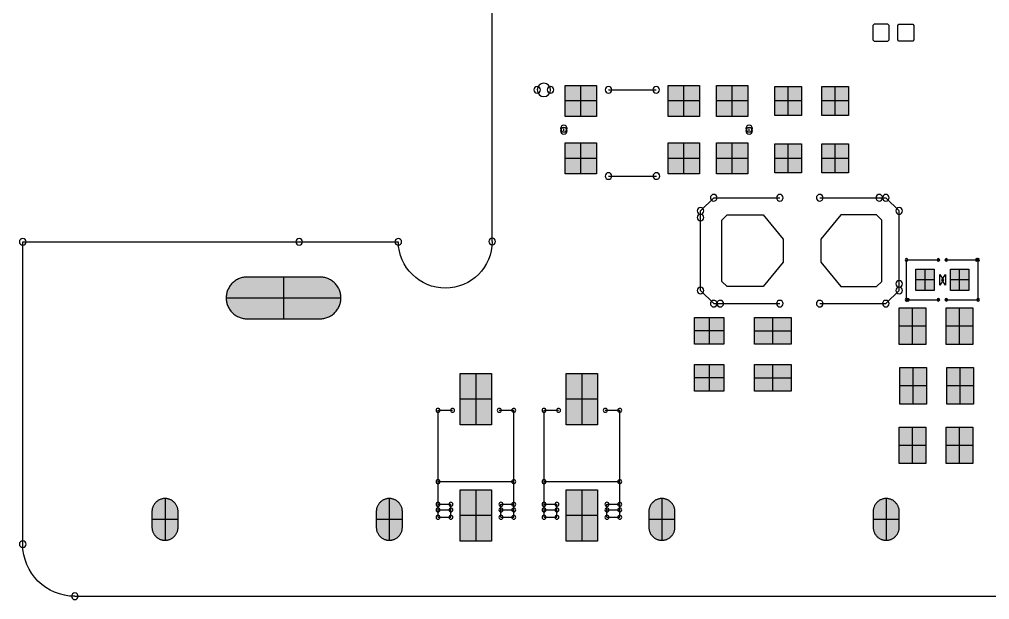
# Model space of a CAD drawing. Header units: millimetres. Extents: x -0.1 to 90.1, y -0.1 to 60.1.
# Drawn here: x -0.06 to 18.54, y -0.06 to 11.07 of the extents above; entities that cross this region are included whole.
import ezdxf

# ---------------------------------------------------------------- set-up
doc = ezdxf.new("R2010")
doc.units = ezdxf.units.MM
doc.layers.get('0').update_dxf_attribs({"color": 18, "true_color": 0x000000})
for name, color, linetype, true_color in [('Bottom Overlay', 54, 'Continuous', 0x999900), ('Bottom Paste', 16, 'Continuous', 0x7f0000), ('Mechanical 1', 6, 'Continuous', 0xff00ff), ('Pad Holes', 156, 'Continuous', 0x003f7f)]:
    doc.layers.add(name, color=color, linetype=linetype, true_color=true_color)

# ---------------------------------------------------------------- blocks, each defined once
blk = doc.blocks.new('D0201_BI_B_387')
at = {"layer": 'Bottom Paste', "true_color": 0x7f0000}
for points in [[(-0.50546, 0.2032), (-0.15494, 0.2032), (-0.15494, -0.2032), (-0.50546, -0.2032)], [(0.15494, 0.2032), (0.50546, 0.2032), (0.50546, -0.2032), (0.15494, -0.2032)]]:
    blk.add_hatch(color=16, dxfattribs=at).paths.add_polyline_path(points, flags=0)
at = {"layer": 'Bottom Overlay'}
for p, q in [((-0.0508, -0.1016), (-0.0508, 0.1016)), ((-0.0508, 0.1016), (0.0254, 0)), ((0.0254, 0), (-0.0508, -0.1016)), ((-0.0127, 0), (0.0635, 0.1016)), ((0.0635, -0.1016), (-0.0127, 0)), ((0.0635, 0.1016), (0.0635, -0.1016))]:
    blk.add_line(p, q, dxfattribs=at)
for points in [[(-0.6858, -0.381), (-0.6858, 0.381)], [(-0.6858, 0.381), (-0.0762, 0.381)], [(0.0762, 0.381), (0.6604, 0.381)], [(0.6604, 0.381), (0.6858, 0.381)], [(0.6858, -0.381), (0.6858, 0.381)], [(-0.6858, -0.381), (-0.6604, -0.381)], [(-0.6604, -0.381), (-0.0762, -0.381)], [(0.0762, -0.381), (0.6858, -0.381)]]:
    blk.add_lwpolyline(points, dxfattribs=at)
for centre, start, end in [((-0.6858, 0.381), 0, 180), ((-0.6858, 0.381), 0, 180), ((-0.6858, 0.381), 180, 0), ((-0.6858, 0.381), 180, 0), ((-0.0762, 0.381), 0, 180), ((-0.0762, 0.381), 180, 0), ((0.0762, 0.381), 0, 180), ((0.0762, 0.381), 180, 0), ((0.6604, 0.381), 0, 180), ((0.6604, 0.381), 0, 180), ((0.6604, 0.381), 180, 0), ((0.6604, 0.381), 180, 0), ((0.6858, 0.381), 0, 180), ((0.6858, 0.381), 0, 180), ((0.6858, 0.381), 180, 0), ((0.6858, 0.381), 180, 0), ((-0.6858, -0.381), 0, 180), ((-0.6858, -0.381), 0, 180), ((-0.6604, -0.381), 0, 180), ((-0.6604, -0.381), 0, 180), ((-0.0762, -0.381), 0, 180), ((0.0762, -0.381), 0, 180), ((0.6858, -0.381), 0, 180), ((0.6858, -0.381), 0, 180), ((-0.6858, -0.381), 180, 0), ((-0.6858, -0.381), 180, 0), ((-0.6604, -0.381), 180, 0), ((-0.6604, -0.381), 180, 0), ((-0.0762, -0.381), 180, 0), ((0.0762, -0.381), 180, 0), ((0.6858, -0.381), 180, 0), ((0.6858, -0.381), 180, 0)]:
    blk.add_arc(centre, 0.0254, start, end, dxfattribs=at)
at = {"layer": 'Bottom Paste', "color": 16, "true_color": 0x7f0000}
for p, q in [((-0.3302, -0.2032), (-0.3302, 0.2032)), ((0.3302, -0.2032), (0.3302, 0.2032)), ((-0.15494, 0), (-0.50546, 0)), ((0.50546, 0), (0.15494, 0))]:
    blk.add_line(p, q, dxfattribs=at)
for points in [[(-0.50546, 0.2032), (-0.3302, 0.2032), (-0.15494, 0.2032)], [(-0.50546, -0.2032), (-0.50546, 0), (-0.50546, 0.2032)], [(-0.15494, 0.2032), (-0.15494, 0), (-0.15494, -0.2032)], [(0.15494, 0.2032), (0.3302, 0.2032), (0.50546, 0.2032)], [(0.15494, -0.2032), (0.15494, 0), (0.15494, 0.2032)], [(0.50546, 0.2032), (0.50546, 0), (0.50546, -0.2032)], [(-0.15494, -0.2032), (-0.3302, -0.2032), (-0.50546, -0.2032)], [(0.50546, -0.2032), (0.3302, -0.2032), (0.15494, -0.2032)]]:
    blk.add_open_spline(points, degree=2, dxfattribs=at)
blk = doc.blocks.new('R0402_B_318')
at = {"layer": 'Bottom Paste', "true_color": 0x7f0000}
for points in [[(-0.195, 0.35), (-0.195, -0.35), (-0.705, -0.35), (-0.705, 0.35)], [(0.705, 0.35), (0.705, -0.35), (0.195, -0.35), (0.195, 0.35)]]:
    blk.add_hatch(color=16, dxfattribs=at).paths.add_polyline_path(points, flags=0)
at = {"layer": 'Bottom Paste', "color": 16, "true_color": 0x7f0000}
for p, q in [((-0.45, 0.35), (-0.45, -0.35)), ((0.45, 0.35), (0.45, -0.35)), ((-0.705, 0), (-0.195, 0)), ((0.195, 0), (0.705, 0))]:
    blk.add_line(p, q, dxfattribs=at)
for points in [[(-0.705, -0.35), (-0.705, 0), (-0.705, 0.35)], [(-0.705, 0.35), (-0.45, 0.35), (-0.195, 0.35)], [(-0.195, 0.35), (-0.195, 0), (-0.195, -0.35)], [(0.195, -0.35), (0.195, 0), (0.195, 0.35)], [(0.195, 0.35), (0.45, 0.35), (0.705, 0.35)], [(0.705, 0.35), (0.705, 0), (0.705, -0.35)], [(-0.195, -0.35), (-0.45, -0.35), (-0.705, -0.35)], [(0.705, -0.35), (0.45, -0.35), (0.195, -0.35)]]:
    blk.add_open_spline(points, degree=2, dxfattribs=at)
blk = doc.blocks.new('R0402_B_317')
at = {"layer": 'Bottom Paste', "true_color": 0x7f0000}
for points in [[(-0.195, 0.35), (-0.195, -0.35), (-0.705, -0.35), (-0.705, 0.35)], [(0.705, 0.35), (0.705, -0.35), (0.195, -0.35), (0.195, 0.35)]]:
    blk.add_hatch(color=16, dxfattribs=at).paths.add_polyline_path(points, flags=0)
at = {"layer": 'Bottom Paste', "color": 16, "true_color": 0x7f0000}
for p, q in [((-0.45, 0.35), (-0.45, -0.35)), ((0.45, 0.35), (0.45, -0.35)), ((-0.705, 0), (-0.195, 0)), ((0.195, 0), (0.705, 0))]:
    blk.add_line(p, q, dxfattribs=at)
for points in [[(-0.705, -0.35), (-0.705, 0), (-0.705, 0.35)], [(-0.705, 0.35), (-0.45, 0.35), (-0.195, 0.35)], [(-0.195, 0.35), (-0.195, 0), (-0.195, -0.35)], [(0.195, -0.35), (0.195, 0), (0.195, 0.35)], [(0.195, 0.35), (0.45, 0.35), (0.705, 0.35)], [(0.705, 0.35), (0.705, 0), (0.705, -0.35)], [(-0.195, -0.35), (-0.45, -0.35), (-0.705, -0.35)], [(0.705, -0.35), (0.45, -0.35), (0.195, -0.35)]]:
    blk.add_open_spline(points, degree=2, dxfattribs=at)
blk = doc.blocks.new('R0402_B_316')
at = {"layer": 'Bottom Paste', "true_color": 0x7f0000}
for points in [[(-0.195, 0.35), (-0.195, -0.35), (-0.705, -0.35), (-0.705, 0.35)], [(0.705, 0.35), (0.705, -0.35), (0.195, -0.35), (0.195, 0.35)]]:
    blk.add_hatch(color=16, dxfattribs=at).paths.add_polyline_path(points, flags=0)
at = {"layer": 'Bottom Paste', "color": 16, "true_color": 0x7f0000}
for p, q in [((-0.45, 0.35), (-0.45, -0.35)), ((0.45, 0.35), (0.45, -0.35)), ((-0.705, 0), (-0.195, 0)), ((0.195, 0), (0.705, 0))]:
    blk.add_line(p, q, dxfattribs=at)
for points in [[(-0.705, -0.35), (-0.705, 0), (-0.705, 0.35)], [(-0.705, 0.35), (-0.45, 0.35), (-0.195, 0.35)], [(-0.195, 0.35), (-0.195, 0), (-0.195, -0.35)], [(0.195, -0.35), (0.195, 0), (0.195, 0.35)], [(0.195, 0.35), (0.45, 0.35), (0.705, 0.35)], [(0.705, 0.35), (0.705, 0), (0.705, -0.35)], [(-0.195, -0.35), (-0.45, -0.35), (-0.705, -0.35)], [(0.705, -0.35), (0.45, -0.35), (0.195, -0.35)]]:
    blk.add_open_spline(points, degree=2, dxfattribs=at)
blk = doc.blocks.new('R0402_B_314')
at = {"layer": 'Bottom Paste', "true_color": 0x7f0000}
for points in [[(-0.195, 0.35), (-0.195, -0.35), (-0.705, -0.35), (-0.705, 0.35)], [(0.705, 0.35), (0.705, -0.35), (0.195, -0.35), (0.195, 0.35)]]:
    blk.add_hatch(color=16, dxfattribs=at).paths.add_polyline_path(points, flags=0)
at = {"layer": 'Bottom Paste', "color": 16, "true_color": 0x7f0000}
for p, q in [((-0.45, 0.35), (-0.45, -0.35)), ((0.45, 0.35), (0.45, -0.35)), ((-0.705, 0), (-0.195, 0)), ((0.195, 0), (0.705, 0))]:
    blk.add_line(p, q, dxfattribs=at)
for points in [[(-0.705, -0.35), (-0.705, 0), (-0.705, 0.35)], [(-0.705, 0.35), (-0.45, 0.35), (-0.195, 0.35)], [(-0.195, 0.35), (-0.195, 0), (-0.195, -0.35)], [(0.195, -0.35), (0.195, 0), (0.195, 0.35)], [(0.195, 0.35), (0.45, 0.35), (0.705, 0.35)], [(0.705, 0.35), (0.705, 0), (0.705, -0.35)], [(-0.195, -0.35), (-0.45, -0.35), (-0.705, -0.35)], [(0.705, -0.35), (0.45, -0.35), (0.195, -0.35)]]:
    blk.add_open_spline(points, degree=2, dxfattribs=at)
blk = doc.blocks.new('C0402_B_223')
at = {"layer": 'Bottom Paste', "true_color": 0x7f0000}
for points in [[(-0.195, 0.28), (-0.195, -0.28), (-0.705, -0.28), (-0.705, 0.28)], [(0.705, 0.28), (0.705, -0.28), (0.195, -0.28), (0.195, 0.28)]]:
    blk.add_hatch(color=16, dxfattribs=at).paths.add_polyline_path(points, flags=0)
at = {"layer": 'Bottom Paste', "color": 16, "true_color": 0x7f0000}
for p, q in [((-0.45, 0.28), (-0.45, -0.28)), ((0.45, 0.28), (0.45, -0.28)), ((-0.705, 0), (-0.195, 0)), ((0.195, 0), (0.705, 0))]:
    blk.add_line(p, q, dxfattribs=at)
for points in [[(-0.705, -0.28), (-0.705, 0), (-0.705, 0.28)], [(-0.705, 0.28), (-0.45, 0.28), (-0.195, 0.28)], [(-0.195, 0.28), (-0.195, 0), (-0.195, -0.28)], [(0.195, -0.28), (0.195, 0), (0.195, 0.28)], [(0.195, 0.28), (0.45, 0.28), (0.705, 0.28)], [(0.705, 0.28), (0.705, 0), (0.705, -0.28)], [(-0.195, -0.28), (-0.45, -0.28), (-0.705, -0.28)], [(0.705, -0.28), (0.45, -0.28), (0.195, -0.28)]]:
    blk.add_open_spline(points, degree=2, dxfattribs=at)
blk = doc.blocks.new('L0805_B_202')
at = {"layer": 'Bottom Overlay'}
for points in [[(-1.945, 0.762), (-1.691, 1.016)], [(-1.691, 1.016), (-0.421, 1.016)], [(0.341, 1.016), (1.484, 1.016)], [(1.484, 1.016), (1.611, 1.016)], [(1.611, 1.016), (1.865, 0.762)], [(-1.945, 0.635), (-1.945, 0.762)], [(1.865, -0.635), (1.865, 0.762)], [(-1.945, -0.762), (-1.945, 0.635)], [(1.865, -0.762), (1.865, -0.635)], [(-1.945, -0.762), (-1.691, -1.016)], [(1.611, -1.016), (1.865, -0.762)], [(-1.691, -1.016), (-1.564, -1.016)], [(-1.564, -1.016), (-0.421, -1.016)], [(0.341, -1.016), (1.611, -1.016)]]:
    blk.add_lwpolyline(points, dxfattribs=at)
for centre, start, end in [((-1.691, 1.016), 0, 180), ((-1.691, 1.016), 0, 180), ((-1.691, 1.016), 180, 0), ((-1.691, 1.016), 180, 0), ((-0.421, 1.016), 0, 180), ((-0.421, 1.016), 180, 0), ((0.341, 1.016), 0, 180), ((0.341, 1.016), 180, 0), ((1.484, 1.016), 0, 180), ((1.484, 1.016), 0, 180), ((1.484, 1.016), 180, 0), ((1.484, 1.016), 180, 0), ((1.611, 1.016), 0, 180), ((1.611, 1.016), 0, 180), ((1.611, 1.016), 180, 0), ((1.611, 1.016), 180, 0), ((-1.945, 0.762), 0, 180), ((-1.945, 0.762), 0, 180), ((-1.945, 0.762), 180, 0), ((-1.945, 0.762), 180, 0), ((1.865, 0.762), 0, 180), ((1.865, 0.762), 0, 180), ((1.865, 0.762), 180, 0), ((1.865, 0.762), 180, 0), ((-1.945, 0.635), 0, 180), ((-1.945, 0.635), 0, 180), ((-1.945, 0.635), 180, 0), ((-1.945, 0.635), 180, 0), ((-1.945, -0.762), 0, 180), ((-1.945, -0.762), 0, 180), ((1.865, -0.635), 0, 180), ((1.865, -0.635), 0, 180), ((1.865, -0.635), 180, 0), ((1.865, -0.635), 180, 0), ((1.865, -0.762), 0, 180), ((1.865, -0.762), 0, 180), ((-1.945, -0.762), 180, 0), ((-1.945, -0.762), 180, 0), ((1.865, -0.762), 180, 0), ((1.865, -0.762), 180, 0), ((-1.691, -1.016), 0, 180), ((-1.691, -1.016), 0, 180), ((-1.691, -1.016), 180, 0), ((-1.691, -1.016), 180, 0), ((-1.564, -1.016), 0, 180), ((-1.564, -1.016), 0, 180), ((-1.564, -1.016), 180, 0), ((-1.564, -1.016), 180, 0), ((-0.421, -1.016), 0, 180), ((-0.421, -1.016), 180, 0), ((0.341, -1.016), 0, 180), ((0.341, -1.016), 180, 0), ((1.611, -1.016), 0, 180), ((1.611, -1.016), 0, 180), ((1.611, -1.016), 180, 0), ((1.611, -1.016), 180, 0)]:
    blk.add_arc(centre, 0.0635, start, end, dxfattribs=at)
at = {"layer": 'Bottom Paste'}
for p, q in [((-1.533, 0.588), (-1.433, 0.688)), ((-1.533, -0.589), (-1.533, 0.588)), ((-1.433, 0.688), (-0.745, 0.688)), ((-0.745, 0.688), (-0.36, 0.22)), ((0.745, 0.688), (0.36, 0.22)), ((1.433, 0.688), (0.745, 0.688)), ((1.533, 0.588), (1.433, 0.688)), ((1.533, -0.589), (1.533, 0.588)), ((-0.36, 0.22), (-0.36, -0.22)), ((0.36, 0.22), (0.36, -0.22)), ((-0.36, -0.22), (-0.745, -0.689)), ((0.36, -0.22), (0.745, -0.689)), ((-1.433, -0.689), (-1.533, -0.589)), ((-0.745, -0.689), (-1.433, -0.689)), ((0.745, -0.689), (1.433, -0.689)), ((1.433, -0.689), (1.533, -0.589))]:
    blk.add_line(p, q, dxfattribs=at)
blk = doc.blocks.new('C0402_B_168')
at = {"layer": 'Bottom Paste', "true_color": 0x7f0000}
for points in [[(-0.195, 0.28), (-0.195, -0.28), (-0.705, -0.28), (-0.705, 0.28)], [(0.705, 0.28), (0.705, -0.28), (0.195, -0.28), (0.195, 0.28)]]:
    blk.add_hatch(color=16, dxfattribs=at).paths.add_polyline_path(points, flags=0)
at = {"layer": 'Bottom Paste', "color": 16, "true_color": 0x7f0000}
for p, q in [((-0.45, 0.28), (-0.45, -0.28)), ((0.45, 0.28), (0.45, -0.28)), ((-0.705, 0), (-0.195, 0)), ((0.195, 0), (0.705, 0))]:
    blk.add_line(p, q, dxfattribs=at)
for points in [[(-0.705, -0.28), (-0.705, 0), (-0.705, 0.28)], [(-0.705, 0.28), (-0.45, 0.28), (-0.195, 0.28)], [(-0.195, 0.28), (-0.195, 0), (-0.195, -0.28)], [(0.195, -0.28), (0.195, 0), (0.195, 0.28)], [(0.195, 0.28), (0.45, 0.28), (0.705, 0.28)], [(0.705, 0.28), (0.705, 0), (0.705, -0.28)], [(-0.195, -0.28), (-0.45, -0.28), (-0.705, -0.28)], [(0.705, -0.28), (0.45, -0.28), (0.195, -0.28)]]:
    blk.add_open_spline(points, degree=2, dxfattribs=at)
blk = doc.blocks.new('C0402_B_166')
at = {"layer": 'Bottom Paste', "true_color": 0x7f0000}
for points in [[(-0.195, 0.28), (-0.195, -0.28), (-0.705, -0.28), (-0.705, 0.28)], [(0.705, 0.28), (0.705, -0.28), (0.195, -0.28), (0.195, 0.28)]]:
    blk.add_hatch(color=16, dxfattribs=at).paths.add_polyline_path(points, flags=0)
at = {"layer": 'Bottom Paste', "color": 16, "true_color": 0x7f0000}
for p, q in [((-0.45, 0.28), (-0.45, -0.28)), ((0.45, 0.28), (0.45, -0.28)), ((-0.705, 0), (-0.195, 0)), ((0.195, 0), (0.705, 0))]:
    blk.add_line(p, q, dxfattribs=at)
for points in [[(-0.705, -0.28), (-0.705, 0), (-0.705, 0.28)], [(-0.705, 0.28), (-0.45, 0.28), (-0.195, 0.28)], [(-0.195, 0.28), (-0.195, 0), (-0.195, -0.28)], [(0.195, -0.28), (0.195, 0), (0.195, 0.28)], [(0.195, 0.28), (0.45, 0.28), (0.705, 0.28)], [(0.705, 0.28), (0.705, 0), (0.705, -0.28)], [(-0.195, -0.28), (-0.45, -0.28), (-0.705, -0.28)], [(0.705, -0.28), (0.45, -0.28), (0.195, -0.28)]]:
    blk.add_open_spline(points, degree=2, dxfattribs=at)
blk = doc.blocks.new('FILTER_SMD_6P_L3_4_W1_6_SFI1206_601R201_B_161')
at = {"layer": 'Bottom Paste', "true_color": 0x7f0000}
for points in [[(-1.75, 0.85), (-1.15, 0.85), (-1.15, 0.25), (-1.75, 0.25)], [(0.225, 0.85), (0.825, 0.85), (0.825, 0.25), (0.225, 0.25)], [(1.15, 0.85), (1.75, 0.85), (1.75, 0.25), (1.15, 0.25)], [(-1.75, -0.25), (-1.15, -0.25), (-1.15, -0.85), (-1.75, -0.85)], [(0.225, -0.25), (0.825, -0.25), (0.825, -0.85), (0.225, -0.85)], [(1.15, -0.25), (1.75, -0.25), (1.75, -0.85), (1.15, -0.85)]]:
    blk.add_hatch(color=16, dxfattribs=at).paths.add_polyline_path(points, flags=0)
at = {"layer": 'Bottom Overlay'}
for points in [[(-0.919, 0.762), (-0.006, 0.762)], [(-1.778, -0.021), (-1.778, 0.02)], [(1.778, -0.021), (1.778, 0.02)], [(-0.922, -0.889), (-0.003, -0.889)]]:
    blk.add_lwpolyline(points, dxfattribs=at)
for centre, radius, start, end in [((-2.286, 0.762), 0.0635, 0, 180), ((-2.286, 0.762), 0.0635, 180, 0), ((-2.159, 0.762), 0.127, 0, 180), ((-2.159, 0.762), 0.127, 180, 0), ((-2.032, 0.762), 0.0635, 0, 180), ((-2.032, 0.762), 0.0635, 180, 0), ((-0.919, 0.762), 0.0635, 0, 180), ((-0.919, 0.762), 0.0635, 180, 0), ((-0.006, 0.762), 0.0635, 0, 180), ((-0.006, 0.762), 0.0635, 180, 0), ((-1.778, 0.02), 0.0635, 0, 180), ((-1.778, -0.021), 0.0635, 0, 180), ((-1.778, 0.02), 0.0635, 180, 0), ((1.778, 0.02), 0.0635, 0, 180), ((1.778, -0.021), 0.0635, 0, 180), ((1.778, 0.02), 0.0635, 180, 0), ((-1.778, -0.021), 0.0635, 180, 0), ((1.778, -0.021), 0.0635, 180, 0), ((-0.922, -0.889), 0.0635, 0, 180), ((-0.922, -0.889), 0.0635, 180, 0), ((-0.003, -0.889), 0.0635, 0, 180), ((-0.003, -0.889), 0.0635, 180, 0)]:
    blk.add_arc(centre, radius, start, end, dxfattribs=at)
at = {"layer": 'Bottom Paste', "color": 16, "true_color": 0x7f0000}
for p, q in [((-1.45, 0.25), (-1.45, 0.85)), ((0.525, 0.25), (0.525, 0.85)), ((1.45, 0.25), (1.45, 0.85)), ((-1.15, 0.55), (-1.75, 0.55)), ((0.825, 0.55), (0.225, 0.55)), ((1.75, 0.55), (1.15, 0.55)), ((-1.45, -0.85), (-1.45, -0.25)), ((0.525, -0.85), (0.525, -0.25)), ((1.45, -0.85), (1.45, -0.25)), ((-1.15, -0.55), (-1.75, -0.55)), ((0.825, -0.55), (0.225, -0.55)), ((1.75, -0.55), (1.15, -0.55))]:
    blk.add_line(p, q, dxfattribs=at)
for points in [[(-1.75, 0.85), (-1.45, 0.85), (-1.15, 0.85)], [(-1.75, 0.25), (-1.75, 0.55), (-1.75, 0.85)], [(-1.15, 0.85), (-1.15, 0.55), (-1.15, 0.25)], [(0.225, 0.85), (0.525, 0.85), (0.825, 0.85)], [(0.225, 0.25), (0.225, 0.55), (0.225, 0.85)], [(0.825, 0.85), (0.825, 0.55), (0.825, 0.25)], [(1.15, 0.85), (1.45, 0.85), (1.75, 0.85)], [(1.15, 0.25), (1.15, 0.55), (1.15, 0.85)], [(1.75, 0.85), (1.75, 0.55), (1.75, 0.25)], [(-1.15, 0.25), (-1.45, 0.25), (-1.75, 0.25)], [(0.825, 0.25), (0.525, 0.25), (0.225, 0.25)], [(1.75, 0.25), (1.45, 0.25), (1.15, 0.25)], [(-1.75, -0.25), (-1.45, -0.25), (-1.15, -0.25)], [(-1.75, -0.85), (-1.75, -0.55), (-1.75, -0.25)], [(-1.15, -0.25), (-1.15, -0.55), (-1.15, -0.85)], [(0.225, -0.25), (0.525, -0.25), (0.825, -0.25)], [(0.225, -0.85), (0.225, -0.55), (0.225, -0.25)], [(0.825, -0.25), (0.825, -0.55), (0.825, -0.85)], [(1.15, -0.25), (1.45, -0.25), (1.75, -0.25)], [(1.15, -0.85), (1.15, -0.55), (1.15, -0.25)], [(1.75, -0.25), (1.75, -0.55), (1.75, -0.85)], [(-1.15, -0.85), (-1.45, -0.85), (-1.75, -0.85)], [(0.825, -0.85), (0.525, -0.85), (0.225, -0.85)], [(1.75, -0.85), (1.45, -0.85), (1.15, -0.85)]]:
    blk.add_open_spline(points, degree=2, dxfattribs=at)
blk = doc.blocks.new('R0201_B_155')
at = {"layer": 'Bottom Paste'}
for p, q in [((-0.393, 0.138), (-0.369, 0.162)), ((-0.393, -0.138), (-0.393, 0.138)), ((-0.369, 0.162), (-0.105, 0.162)), ((-0.105, 0.162), (-0.081, 0.138)), ((-0.081, 0.138), (-0.081, -0.138)), ((0.105, 0.162), (0.081, 0.138)), ((0.081, 0.138), (0.081, -0.138)), ((0.369, 0.162), (0.105, 0.162)), ((0.393, 0.138), (0.369, 0.162)), ((0.393, -0.138), (0.393, 0.138)), ((-0.369, -0.162), (-0.393, -0.138)), ((-0.105, -0.162), (-0.369, -0.162)), ((-0.081, -0.138), (-0.105, -0.162)), ((0.081, -0.138), (0.105, -0.162)), ((0.105, -0.162), (0.369, -0.162)), ((0.369, -0.162), (0.393, -0.138))]:
    blk.add_line(p, q, dxfattribs=at)
blk = doc.blocks.new('RJ45_TH_FC_CB4_2YGSMTNL_95')
at = {"layer": 'Pad Holes', "true_color": 0x000000}
blk.add_hatch(color=18, dxfattribs=at).paths.add_polyline_path([(-8.44, 3.447), (-8.44, 3.434), (-8.439, 3.42), (-8.438, 3.406), (-8.436, 3.392), (-8.434, 3.379), (-8.431, 3.365), (-8.428, 3.352), (-8.425, 3.338), (-8.421, 3.325), (-8.416, 3.312), (-8.412, 3.299), (-8.406, 3.286), (-8.4, 3.274), (-8.394, 3.262), (-8.388, 3.249), (-8.381, 3.238), (-8.373, 3.226), (-8.365, 3.215), (-8.357, 3.203), (-8.348, 3.193), (-8.339, 3.182), (-8.33, 3.172), (-8.32, 3.162), (-8.31, 3.153), (-8.3, 3.144), (-8.289, 3.135), (-8.278, 3.126), (-8.267, 3.118), (-8.256, 3.111), (-8.244, 3.103), (-8.232, 3.097), (-8.22, 3.09), (-8.207, 3.084), (-8.195, 3.079), (-8.182, 3.073), (-8.169, 3.069), (-8.156, 3.065), (-8.142, 3.061), (-8.129, 3.057), (-8.115, 3.055), (-8.102, 3.052), (-8.088, 3.05), (-8.074, 3.049), (-8.061, 3.048), (-8.047, 3.048), (-8.033, 3.048), (-8.019, 3.048), (-8.006, 3.049), (-7.992, 3.05), (-7.978, 3.052), (-7.965, 3.055), (-7.951, 3.057), (-7.938, 3.061), (-7.924, 3.065), (-7.911, 3.069), (-7.898, 3.073), (-7.885, 3.079), (-7.873, 3.084), (-7.86, 3.09), (-7.848, 3.097), (-7.836, 3.103), (-7.824, 3.111), (-7.813, 3.118), (-7.802, 3.126), (-7.791, 3.135), (-7.78, 3.144), (-7.77, 3.153), (-7.76, 3.162), (-7.75, 3.172), (-7.741, 3.182), (-7.732, 3.193), (-7.723, 3.203), (-7.715, 3.215), (-7.707, 3.226), (-7.699, 3.238), (-7.692, 3.249), (-7.686, 3.262), (-7.68, 3.274), (-7.674, 3.286), (-7.668, 3.299), (-7.664, 3.312), (-7.659, 3.325), (-7.655, 3.338), (-7.652, 3.352), (-7.649, 3.365), (-7.646, 3.379), (-7.644, 3.392), (-7.642, 3.406), (-7.641, 3.42), (-7.64, 3.434), (-7.64, 3.447), (-7.64, 4.847), (-7.64, 4.861), (-7.641, 4.875), (-7.642, 4.889), (-7.644, 4.903), (-7.646, 4.916), (-7.649, 4.93), (-7.652, 4.943), (-7.655, 4.957), (-7.659, 4.97), (-7.664, 4.983), (-7.668, 4.996), (-7.674, 5.008), (-7.68, 5.021), (-7.686, 5.033), (-7.692, 5.045), (-7.699, 5.057), (-7.707, 5.069), (-7.715, 5.08), (-7.723, 5.091), (-7.732, 5.102), (-7.741, 5.113), (-7.75, 5.123), (-7.76, 5.133), (-7.77, 5.142), (-7.78, 5.151), (-7.791, 5.16), (-7.802, 5.169), (-7.813, 5.177), (-7.824, 5.184), (-7.836, 5.192), (-7.848, 5.198), (-7.86, 5.205), (-7.873, 5.211), (-7.885, 5.216), (-7.898, 5.221), (-7.911, 5.226), (-7.924, 5.23), (-7.938, 5.234), (-7.951, 5.237), (-7.965, 5.24), (-7.978, 5.243), (-7.992, 5.245), (-8.006, 5.246), (-8.019, 5.247), (-8.033, 5.247), (-8.047, 5.247), (-8.061, 5.247), (-8.074, 5.246), (-8.088, 5.245), (-8.102, 5.243), (-8.115, 5.24), (-8.129, 5.237), (-8.142, 5.234), (-8.156, 5.23), (-8.169, 5.226), (-8.182, 5.221), (-8.195, 5.216), (-8.207, 5.211), (-8.22, 5.205), (-8.232, 5.198), (-8.244, 5.192), (-8.256, 5.184), (-8.267, 5.177), (-8.278, 5.169), (-8.289, 5.16), (-8.3, 5.151), (-8.31, 5.142), (-8.32, 5.133), (-8.33, 5.123), (-8.339, 5.113), (-8.348, 5.102), (-8.357, 5.091), (-8.365, 5.08), (-8.373, 5.069), (-8.381, 5.057), (-8.388, 5.045), (-8.394, 5.033), (-8.4, 5.021), (-8.406, 5.008), (-8.412, 4.996), (-8.416, 4.983), (-8.421, 4.97), (-8.425, 4.957), (-8.428, 4.943), (-8.431, 4.93), (-8.434, 4.916), (-8.436, 4.903), (-8.438, 4.889), (-8.439, 4.875), (-8.44, 4.861), (-8.44, 4.847)], flags=0)
at = {"layer": 'Pad Holes', "color": 18, "true_color": 0x000000}
for p, q in [((-8.04, 5.247), (-8.04, 3.047)), ((-7.64, 4.147), (-8.44, 4.147))]:
    blk.add_line(p, q, dxfattribs=at)
for points in [[(-7.64, 4.847), (-7.64, 5.247), (-8.04, 5.247), (-8.44, 5.247), (-8.44, 4.847)], [(-8.44, 3.447), (-8.44, 3.047), (-8.04, 3.047), (-7.64, 3.047), (-7.64, 3.447)]]:
    blk.add_rational_spline(points, [1, 0.707106781187, 1, 0.707106781187, 1], degree=2, knots=[0, 0, 0, 0.628317, 0.628317, 1.256635, 1.256635, 1.256635], dxfattribs=at)
for points in [[(-8.44, 4.847), (-8.44, 4.147), (-8.44, 3.447)], [(-7.64, 3.447), (-7.64, 4.147), (-7.64, 4.847)]]:
    blk.add_open_spline(points, degree=2, dxfattribs=at)
blk = doc.blocks.new('SOD_323_L1_7_W1_3_LS2_5_RD_1_B_55')
at = {"layer": 'Bottom Paste', "true_color": 0x7f0000}
for points in [[(-1.61, 0.3), (-0.625, 0.3), (-0.625, -0.3), (-1.61, -0.3)], [(0.625, 0.3), (1.61, 0.3), (1.61, -0.3), (0.625, -0.3)]]:
    blk.add_hatch(color=16, dxfattribs=at).paths.add_polyline_path(points, flags=0)
at = {"layer": 'Bottom Overlay'}
for points in [[(-1.15, 0.726), (-0.901, 0.726)], [(-1.15, 0.726), (-1.15, 0.48)], [(-1.009, 0.726), (-1.009, 0.48)], [(-0.901, 0.726), (0.901, 0.726)], [(-0.901, 0.726), (-0.901, 0.48)], [(-0.467, 0.726), (-0.467, -0.726)], [(0.901, 0.726), (0.901, 0.448)], [(-1.15, 0.48), (-0.901, 0.48)], [(-1.15, -0.48), (-1.15, -0.726)], [(-1.15, -0.48), (-0.901, -0.48)], [(-1.009, -0.48), (-1.009, -0.726)], [(-0.901, -0.48), (-0.901, -0.726)], [(0.901, -0.448), (0.901, -0.726)], [(-1.15, -0.726), (-0.901, -0.726)], [(-0.901, -0.726), (0.901, -0.726)]]:
    blk.add_lwpolyline(points, dxfattribs=at)
for centre, radius, start, end in [((-1.15, 0.726), 0.038, 0, 180), ((-1.15, 0.726), 0.038, 0, 180), ((-1.009, 0.726), 0.038, 0, 180), ((-0.901, 0.726), 0.0381, 0, 180), ((-0.901, 0.726), 0.038, 0, 180), ((-0.901, 0.726), 0.038, 0, 180), ((-0.467, 0.726), 0.0381, 0, 180), ((0.901, 0.726), 0.0381, 0, 180), ((0.901, 0.726), 0.0381, 0, 180), ((-1.15, 0.726), 0.038, 180, 0), ((-1.15, 0.726), 0.038, 180, 0), ((-1.009, 0.726), 0.038, 180, 0), ((-0.901, 0.726), 0.0381, 180, 0), ((-0.901, 0.726), 0.038, 180, 0), ((-0.901, 0.726), 0.038, 180, 0), ((-0.467, 0.726), 0.0381, 180, 0), ((0.901, 0.726), 0.0381, 180, 0), ((0.901, 0.726), 0.0381, 180, 0), ((-1.15, 0.48), 0.038, 0, 180), ((-1.15, 0.48), 0.038, 0, 180), ((-1.15, 0.48), 0.038, 180, 0), ((-1.15, 0.48), 0.038, 180, 0), ((-1.009, 0.48), 0.038, 0, 180), ((-1.009, 0.48), 0.038, 180, 0), ((-0.901, 0.48), 0.038, 0, 180), ((-0.901, 0.48), 0.038, 0, 180), ((-0.901, 0.48), 0.038, 180, 0), ((-0.901, 0.48), 0.038, 180, 0), ((0.901, 0.448), 0.0381, 0, 180), ((0.901, 0.448), 0.0381, 180, 0), ((-1.15, -0.48), 0.038, 0, 180), ((-1.15, -0.48), 0.038, 0, 180), ((-1.15, -0.48), 0.038, 180, 0), ((-1.15, -0.48), 0.038, 180, 0), ((-1.009, -0.48), 0.038, 0, 180), ((-1.009, -0.48), 0.038, 180, 0), ((-0.901, -0.48), 0.038, 0, 180), ((-0.901, -0.48), 0.038, 0, 180), ((-0.901, -0.48), 0.038, 180, 0), ((-0.901, -0.48), 0.038, 180, 0), ((0.901, -0.448), 0.0381, 0, 180), ((0.901, -0.448), 0.0381, 180, 0), ((-1.15, -0.726), 0.038, 0, 180), ((-1.15, -0.726), 0.038, 0, 180), ((-1.15, -0.726), 0.038, 180, 0), ((-1.15, -0.726), 0.038, 180, 0), ((-1.009, -0.726), 0.038, 0, 180), ((-1.009, -0.726), 0.038, 180, 0), ((-0.901, -0.726), 0.0381, 0, 180), ((-0.901, -0.726), 0.038, 0, 180), ((-0.901, -0.726), 0.038, 0, 180), ((-0.901, -0.726), 0.0381, 180, 0), ((-0.901, -0.726), 0.038, 180, 0), ((-0.901, -0.726), 0.038, 180, 0), ((-0.467, -0.726), 0.0381, 0, 180), ((-0.467, -0.726), 0.0381, 180, 0), ((0.901, -0.726), 0.0381, 0, 180), ((0.901, -0.726), 0.0381, 0, 180), ((0.901, -0.726), 0.0381, 180, 0), ((0.901, -0.726), 0.0381, 180, 0)]:
    blk.add_arc(centre, radius, start, end, dxfattribs=at)
at = {"layer": 'Bottom Paste', "color": 16, "true_color": 0x7f0000}
for p, q in [((-1.118, -0.3), (-1.118, 0.3)), ((1.118, -0.3), (1.118, 0.3)), ((-0.625, 0), (-1.61, 0)), ((1.61, 0), (0.625, 0))]:
    blk.add_line(p, q, dxfattribs=at)
for points in [[(-1.61, 0.3), (-1.118, 0.3), (-0.625, 0.3)], [(-1.61, -0.3), (-1.61, 0), (-1.61, 0.3)], [(-0.625, 0.3), (-0.625, 0), (-0.625, -0.3)], [(0.625, 0.3), (1.118, 0.3), (1.61, 0.3)], [(0.625, -0.3), (0.625, 0), (0.625, 0.3)], [(1.61, 0.3), (1.61, 0), (1.61, -0.3)], [(-0.625, -0.3), (-1.118, -0.3), (-1.61, -0.3)], [(1.61, -0.3), (1.118, -0.3), (0.625, -0.3)]]:
    blk.add_open_spline(points, degree=2, dxfattribs=at)
blk = doc.blocks.new('SOD_323_L1_7_W1_3_LS2_5_RD_1_B_54')
at = {"layer": 'Bottom Paste', "true_color": 0x7f0000}
for points in [[(-1.61, 0.3), (-0.625, 0.3), (-0.625, -0.3), (-1.61, -0.3)], [(0.625, 0.3), (1.61, 0.3), (1.61, -0.3), (0.625, -0.3)]]:
    blk.add_hatch(color=16, dxfattribs=at).paths.add_polyline_path(points, flags=0)
at = {"layer": 'Bottom Overlay'}
for points in [[(-1.15, 0.726), (-1.15, 0.48)], [(-1.15, 0.726), (-0.901, 0.726)], [(-1.009, 0.726), (-1.009, 0.48)], [(-0.901, 0.726), (-0.901, 0.48)], [(-0.901, 0.726), (0.901, 0.726)], [(-0.467, 0.726), (-0.467, -0.726)], [(0.901, 0.726), (0.901, 0.448)], [(-1.15, 0.48), (-0.901, 0.48)], [(-1.15, -0.48), (-0.901, -0.48)], [(-1.15, -0.48), (-1.15, -0.726)], [(-1.009, -0.48), (-1.009, -0.726)], [(-0.901, -0.48), (-0.901, -0.726)], [(0.901, -0.448), (0.901, -0.726)], [(-1.15, -0.726), (-0.901, -0.726)], [(-0.901, -0.726), (0.901, -0.726)]]:
    blk.add_lwpolyline(points, dxfattribs=at)
for centre, radius, start, end in [((-1.15, 0.726), 0.038, 0, 180), ((-1.15, 0.726), 0.038, 0, 180), ((-1.009, 0.726), 0.038, 0, 180), ((-0.901, 0.726), 0.038, 0, 180), ((-0.901, 0.726), 0.038, 0, 180), ((-0.901, 0.726), 0.0381, 0, 180), ((-0.467, 0.726), 0.0381, 0, 180), ((0.901, 0.726), 0.0381, 0, 180), ((0.901, 0.726), 0.0381, 0, 180), ((-1.15, 0.726), 0.038, 180, 0), ((-1.15, 0.726), 0.038, 180, 0), ((-1.009, 0.726), 0.038, 180, 0), ((-0.901, 0.726), 0.038, 180, 0), ((-0.901, 0.726), 0.038, 180, 0), ((-0.901, 0.726), 0.0381, 180, 0), ((-0.467, 0.726), 0.0381, 180, 0), ((0.901, 0.726), 0.0381, 180, 0), ((0.901, 0.726), 0.0381, 180, 0), ((-1.15, 0.48), 0.038, 0, 180), ((-1.15, 0.48), 0.038, 0, 180), ((-1.15, 0.48), 0.038, 180, 0), ((-1.15, 0.48), 0.038, 180, 0), ((-1.009, 0.48), 0.038, 0, 180), ((-1.009, 0.48), 0.038, 180, 0), ((-0.901, 0.48), 0.038, 0, 180), ((-0.901, 0.48), 0.038, 0, 180), ((-0.901, 0.48), 0.038, 180, 0), ((-0.901, 0.48), 0.038, 180, 0), ((0.901, 0.448), 0.0381, 0, 180), ((0.901, 0.448), 0.0381, 180, 0), ((-1.15, -0.48), 0.038, 0, 180), ((-1.15, -0.48), 0.038, 0, 180), ((-1.15, -0.48), 0.038, 180, 0), ((-1.15, -0.48), 0.038, 180, 0), ((-1.009, -0.48), 0.038, 0, 180), ((-1.009, -0.48), 0.038, 180, 0), ((-0.901, -0.48), 0.038, 0, 180), ((-0.901, -0.48), 0.038, 0, 180), ((-0.901, -0.48), 0.038, 180, 0), ((-0.901, -0.48), 0.038, 180, 0), ((0.901, -0.448), 0.0381, 0, 180), ((0.901, -0.448), 0.0381, 180, 0), ((-1.15, -0.726), 0.038, 0, 180), ((-1.15, -0.726), 0.038, 0, 180), ((-1.15, -0.726), 0.038, 180, 0), ((-1.15, -0.726), 0.038, 180, 0), ((-1.009, -0.726), 0.038, 0, 180), ((-1.009, -0.726), 0.038, 180, 0), ((-0.901, -0.726), 0.038, 0, 180), ((-0.901, -0.726), 0.038, 0, 180), ((-0.901, -0.726), 0.0381, 0, 180), ((-0.901, -0.726), 0.038, 180, 0), ((-0.901, -0.726), 0.038, 180, 0), ((-0.901, -0.726), 0.0381, 180, 0), ((-0.467, -0.726), 0.0381, 0, 180), ((-0.467, -0.726), 0.0381, 180, 0), ((0.901, -0.726), 0.0381, 0, 180), ((0.901, -0.726), 0.0381, 0, 180), ((0.901, -0.726), 0.0381, 180, 0), ((0.901, -0.726), 0.0381, 180, 0)]:
    blk.add_arc(centre, radius, start, end, dxfattribs=at)
at = {"layer": 'Bottom Paste', "color": 16, "true_color": 0x7f0000}
for p, q in [((-1.118, -0.3), (-1.118, 0.3)), ((1.118, -0.3), (1.118, 0.3)), ((-0.625, 0), (-1.61, 0)), ((1.61, 0), (0.625, 0))]:
    blk.add_line(p, q, dxfattribs=at)
for points in [[(-1.61, 0.3), (-1.118, 0.3), (-0.625, 0.3)], [(-1.61, -0.3), (-1.61, 0), (-1.61, 0.3)], [(-0.625, 0.3), (-0.625, 0), (-0.625, -0.3)], [(0.625, 0.3), (1.118, 0.3), (1.61, 0.3)], [(0.625, -0.3), (0.625, 0), (0.625, 0.3)], [(1.61, 0.3), (1.61, 0), (1.61, -0.3)], [(-0.625, -0.3), (-1.118, -0.3), (-1.61, -0.3)], [(1.61, -0.3), (1.118, -0.3), (0.625, -0.3)]]:
    blk.add_open_spline(points, degree=2, dxfattribs=at)
blk = doc.blocks.new('SW_SMD_TS_1084_AR03526_29')
at = {"layer": 'Pad Holes', "true_color": 0x000000}
for points in [[(-2.4, -0.3), (-2.4, -0.309), (-2.4, -0.317), (-2.399, -0.326), (-2.398, -0.334), (-2.396, -0.343), (-2.395, -0.351), (-2.393, -0.36), (-2.391, -0.368), (-2.388, -0.376), (-2.385, -0.385), (-2.382, -0.393), (-2.379, -0.401), (-2.375, -0.408), (-2.371, -0.416), (-2.367, -0.424), (-2.363, -0.431), (-2.358, -0.438), (-2.353, -0.446), (-2.348, -0.452), (-2.343, -0.459), (-2.337, -0.466), (-2.331, -0.472), (-2.325, -0.478), (-2.319, -0.484), (-2.313, -0.49), (-2.306, -0.495), (-2.299, -0.501), (-2.292, -0.506), (-2.285, -0.511), (-2.278, -0.515), (-2.27, -0.519), (-2.262, -0.523), (-2.255, -0.527), (-2.247, -0.531), (-2.239, -0.534), (-2.231, -0.537), (-2.222, -0.539), (-2.214, -0.542), (-2.206, -0.544), (-2.197, -0.545), (-2.189, -0.547), (-2.18, -0.548), (-2.172, -0.549), (-2.163, -0.55), (-2.154, -0.55), (-2.146, -0.55), (-2.137, -0.55), (-2.129, -0.549), (-2.12, -0.548), (-2.111, -0.547), (-2.103, -0.545), (-2.094, -0.544), (-2.086, -0.542), (-2.078, -0.539), (-2.07, -0.537), (-2.061, -0.534), (-2.053, -0.531), (-2.046, -0.527), (-2.038, -0.523), (-2.03, -0.519), (-2.023, -0.515), (-2.015, -0.511), (-2.008, -0.506), (-2.001, -0.501), (-1.994, -0.495), (-1.988, -0.49), (-1.981, -0.484), (-1.975, -0.478), (-1.969, -0.472), (-1.963, -0.466), (-1.957, -0.459), (-1.952, -0.452), (-1.947, -0.446), (-1.942, -0.438), (-1.937, -0.431), (-1.933, -0.424), (-1.929, -0.416), (-1.925, -0.408), (-1.921, -0.401), (-1.918, -0.393), (-1.915, -0.385), (-1.912, -0.376), (-1.91, -0.368), (-1.907, -0.36), (-1.905, -0.351), (-1.904, -0.343), (-1.902, -0.334), (-1.901, -0.326), (-1.901, -0.317), (-1.9, -0.309), (-1.9, -0.3), (-1.9, 0), (-1.9, 0.009), (-1.901, 0.017), (-1.901, 0.026), (-1.902, 0.034), (-1.904, 0.043), (-1.905, 0.051), (-1.907, 0.06), (-1.91, 0.068), (-1.912, 0.076), (-1.915, 0.085), (-1.918, 0.093), (-1.921, 0.101), (-1.925, 0.108), (-1.929, 0.116), (-1.933, 0.124), (-1.937, 0.131), (-1.942, 0.138), (-1.947, 0.146), (-1.952, 0.152), (-1.957, 0.159), (-1.963, 0.166), (-1.969, 0.172), (-1.975, 0.178), (-1.981, 0.184), (-1.988, 0.19), (-1.994, 0.195), (-2.001, 0.201), (-2.008, 0.206), (-2.015, 0.211), (-2.023, 0.215), (-2.03, 0.219), (-2.038, 0.223), (-2.046, 0.227), (-2.053, 0.231), (-2.061, 0.234), (-2.07, 0.237), (-2.078, 0.239), (-2.086, 0.242), (-2.094, 0.244), (-2.103, 0.246), (-2.111, 0.247), (-2.12, 0.248), (-2.129, 0.249), (-2.137, 0.25), (-2.146, 0.25), (-2.154, 0.25), (-2.163, 0.25), (-2.172, 0.249), (-2.18, 0.248), (-2.189, 0.247), (-2.197, 0.246), (-2.206, 0.244), (-2.214, 0.242), (-2.222, 0.239), (-2.231, 0.237), (-2.239, 0.234), (-2.247, 0.231), (-2.255, 0.227), (-2.262, 0.223), (-2.27, 0.219), (-2.278, 0.215), (-2.285, 0.211), (-2.292, 0.206), (-2.299, 0.201), (-2.306, 0.195), (-2.313, 0.19), (-2.319, 0.184), (-2.325, 0.178), (-2.331, 0.172), (-2.337, 0.166), (-2.343, 0.159), (-2.348, 0.152), (-2.353, 0.146), (-2.358, 0.138), (-2.363, 0.131), (-2.367, 0.124), (-2.371, 0.116), (-2.375, 0.108), (-2.379, 0.101), (-2.382, 0.093), (-2.385, 0.085), (-2.388, 0.076), (-2.391, 0.068), (-2.393, 0.06), (-2.395, 0.051), (-2.396, 0.043), (-2.398, 0.034), (-2.399, 0.026), (-2.4, 0.017), (-2.4, 0.009), (-2.4, 0)], [(1.9, -0.3), (1.9, -0.309), (1.901, -0.317), (1.901, -0.326), (1.902, -0.334), (1.904, -0.343), (1.905, -0.351), (1.907, -0.36), (1.91, -0.368), (1.912, -0.376), (1.915, -0.385), (1.918, -0.393), (1.921, -0.401), (1.925, -0.408), (1.929, -0.416), (1.933, -0.424), (1.937, -0.431), (1.942, -0.438), (1.947, -0.446), (1.952, -0.452), (1.957, -0.459), (1.963, -0.466), (1.969, -0.472), (1.975, -0.478), (1.981, -0.484), (1.988, -0.49), (1.994, -0.495), (2.001, -0.501), (2.008, -0.506), (2.015, -0.511), (2.023, -0.515), (2.03, -0.519), (2.038, -0.523), (2.046, -0.527), (2.053, -0.531), (2.061, -0.534), (2.07, -0.537), (2.078, -0.539), (2.086, -0.542), (2.094, -0.544), (2.103, -0.545), (2.111, -0.547), (2.12, -0.548), (2.129, -0.549), (2.137, -0.55), (2.146, -0.55), (2.154, -0.55), (2.163, -0.55), (2.172, -0.549), (2.18, -0.548), (2.189, -0.547), (2.197, -0.545), (2.206, -0.544), (2.214, -0.542), (2.222, -0.539), (2.231, -0.537), (2.239, -0.534), (2.247, -0.531), (2.255, -0.527), (2.262, -0.523), (2.27, -0.519), (2.278, -0.515), (2.285, -0.511), (2.292, -0.506), (2.299, -0.501), (2.306, -0.495), (2.313, -0.49), (2.319, -0.484), (2.325, -0.478), (2.331, -0.472), (2.337, -0.466), (2.343, -0.459), (2.348, -0.452), (2.353, -0.446), (2.358, -0.438), (2.363, -0.431), (2.367, -0.424), (2.371, -0.416), (2.375, -0.408), (2.379, -0.401), (2.382, -0.393), (2.385, -0.385), (2.388, -0.376), (2.391, -0.368), (2.393, -0.36), (2.395, -0.351), (2.396, -0.343), (2.398, -0.334), (2.399, -0.326), (2.4, -0.317), (2.4, -0.309), (2.4, -0.3), (2.4, 0), (2.4, 0.009), (2.4, 0.017), (2.399, 0.026), (2.398, 0.034), (2.396, 0.043), (2.395, 0.051), (2.393, 0.06), (2.391, 0.068), (2.388, 0.076), (2.385, 0.085), (2.382, 0.093), (2.379, 0.101), (2.375, 0.108), (2.371, 0.116), (2.367, 0.124), (2.363, 0.131), (2.358, 0.138), (2.353, 0.146), (2.348, 0.152), (2.343, 0.159), (2.337, 0.166), (2.331, 0.172), (2.325, 0.178), (2.319, 0.184), (2.313, 0.19), (2.306, 0.195), (2.299, 0.201), (2.292, 0.206), (2.285, 0.211), (2.278, 0.215), (2.27, 0.219), (2.262, 0.223), (2.255, 0.227), (2.247, 0.231), (2.239, 0.234), (2.231, 0.237), (2.222, 0.239), (2.214, 0.242), (2.206, 0.244), (2.197, 0.246), (2.189, 0.247), (2.18, 0.248), (2.172, 0.249), (2.163, 0.25), (2.154, 0.25), (2.146, 0.25), (2.137, 0.25), (2.129, 0.249), (2.12, 0.248), (2.111, 0.247), (2.103, 0.246), (2.094, 0.244), (2.086, 0.242), (2.078, 0.239), (2.07, 0.237), (2.061, 0.234), (2.053, 0.231), (2.046, 0.227), (2.038, 0.223), (2.03, 0.219), (2.023, 0.215), (2.015, 0.211), (2.008, 0.206), (2.001, 0.201), (1.994, 0.195), (1.988, 0.19), (1.981, 0.184), (1.975, 0.178), (1.969, 0.172), (1.963, 0.166), (1.957, 0.159), (1.952, 0.152), (1.947, 0.146), (1.942, 0.138), (1.937, 0.131), (1.933, 0.124), (1.929, 0.116), (1.925, 0.108), (1.921, 0.101), (1.918, 0.093), (1.915, 0.085), (1.912, 0.076), (1.91, 0.068), (1.907, 0.06), (1.905, 0.051), (1.904, 0.043), (1.902, 0.034), (1.901, 0.026), (1.901, 0.017), (1.9, 0.009), (1.9, 0)]]:
    blk.add_hatch(color=18, dxfattribs=at).paths.add_polyline_path(points, flags=0)
at = {"layer": 'Pad Holes', "color": 18, "true_color": 0x000000}
for p, q in [((-2.15, 0.25), (-2.15, -0.55)), ((2.15, 0.25), (2.15, -0.55)), ((-1.9, -0.15), (-2.4, -0.15)), ((2.4, -0.15), (1.9, -0.15))]:
    blk.add_line(p, q, dxfattribs=at)
for points in [[(-1.9, 0), (-1.9, 0.25), (-2.15, 0.25), (-2.4, 0.25), (-2.4, 0)], [(2.4, 0), (2.4, 0.25), (2.15, 0.25), (1.9, 0.25), (1.9, 0)], [(-2.4, -0.3), (-2.4, -0.55), (-2.15, -0.55), (-1.9, -0.55), (-1.9, -0.3)], [(1.9, -0.3), (1.9, -0.55), (2.15, -0.55), (2.4, -0.55), (2.4, -0.3)]]:
    blk.add_rational_spline(points, [1, 0.707106781187, 1, 0.707106781187, 1], degree=2, knots=[0, 0, 0, 0.3927182, 0.3927182, 0.7854365, 0.7854365, 0.7854365], dxfattribs=at)
for points in [[(-2.4, 0), (-2.4, -0.15), (-2.4, -0.3)], [(-1.9, -0.3), (-1.9, -0.15), (-1.9, 0)], [(1.9, 0), (1.9, -0.15), (1.9, -0.3)], [(2.4, -0.3), (2.4, -0.15), (2.4, 0)]]:
    blk.add_open_spline(points, degree=2, dxfattribs=at)
blk = doc.blocks.new('SW_SMD_TS_1084_AR03526_28')
at = {"layer": 'Pad Holes', "true_color": 0x000000}
for points in [[(-2.4, -0.3), (-2.4, -0.309), (-2.4, -0.317), (-2.399, -0.326), (-2.398, -0.334), (-2.396, -0.343), (-2.395, -0.351), (-2.393, -0.36), (-2.391, -0.368), (-2.388, -0.376), (-2.385, -0.385), (-2.382, -0.393), (-2.379, -0.401), (-2.375, -0.408), (-2.371, -0.416), (-2.367, -0.424), (-2.363, -0.431), (-2.358, -0.438), (-2.353, -0.446), (-2.348, -0.452), (-2.343, -0.459), (-2.337, -0.466), (-2.331, -0.472), (-2.325, -0.478), (-2.319, -0.484), (-2.313, -0.49), (-2.306, -0.495), (-2.299, -0.501), (-2.292, -0.506), (-2.285, -0.511), (-2.278, -0.515), (-2.27, -0.519), (-2.262, -0.523), (-2.255, -0.527), (-2.247, -0.531), (-2.239, -0.534), (-2.231, -0.537), (-2.222, -0.539), (-2.214, -0.542), (-2.206, -0.544), (-2.197, -0.545), (-2.189, -0.547), (-2.18, -0.548), (-2.172, -0.549), (-2.163, -0.55), (-2.154, -0.55), (-2.146, -0.55), (-2.137, -0.55), (-2.129, -0.549), (-2.12, -0.548), (-2.111, -0.547), (-2.103, -0.545), (-2.094, -0.544), (-2.086, -0.542), (-2.078, -0.539), (-2.07, -0.537), (-2.061, -0.534), (-2.053, -0.531), (-2.046, -0.527), (-2.038, -0.523), (-2.03, -0.519), (-2.023, -0.515), (-2.015, -0.511), (-2.008, -0.506), (-2.001, -0.501), (-1.994, -0.495), (-1.988, -0.49), (-1.981, -0.484), (-1.975, -0.478), (-1.969, -0.472), (-1.963, -0.466), (-1.957, -0.459), (-1.952, -0.452), (-1.947, -0.446), (-1.942, -0.438), (-1.937, -0.431), (-1.933, -0.424), (-1.929, -0.416), (-1.925, -0.408), (-1.921, -0.401), (-1.918, -0.393), (-1.915, -0.385), (-1.912, -0.376), (-1.91, -0.368), (-1.907, -0.36), (-1.905, -0.351), (-1.904, -0.343), (-1.902, -0.334), (-1.901, -0.326), (-1.901, -0.317), (-1.9, -0.309), (-1.9, -0.3), (-1.9, 0), (-1.9, 0.009), (-1.901, 0.017), (-1.901, 0.026), (-1.902, 0.034), (-1.904, 0.043), (-1.905, 0.051), (-1.907, 0.06), (-1.91, 0.068), (-1.912, 0.076), (-1.915, 0.085), (-1.918, 0.093), (-1.921, 0.101), (-1.925, 0.108), (-1.929, 0.116), (-1.933, 0.124), (-1.937, 0.131), (-1.942, 0.138), (-1.947, 0.146), (-1.952, 0.152), (-1.957, 0.159), (-1.963, 0.166), (-1.969, 0.172), (-1.975, 0.178), (-1.981, 0.184), (-1.988, 0.19), (-1.994, 0.195), (-2.001, 0.201), (-2.008, 0.206), (-2.015, 0.211), (-2.023, 0.215), (-2.03, 0.219), (-2.038, 0.223), (-2.046, 0.227), (-2.053, 0.231), (-2.061, 0.234), (-2.07, 0.237), (-2.078, 0.239), (-2.086, 0.242), (-2.094, 0.244), (-2.103, 0.246), (-2.111, 0.247), (-2.12, 0.248), (-2.129, 0.249), (-2.137, 0.25), (-2.146, 0.25), (-2.154, 0.25), (-2.163, 0.25), (-2.172, 0.249), (-2.18, 0.248), (-2.189, 0.247), (-2.197, 0.246), (-2.206, 0.244), (-2.214, 0.242), (-2.222, 0.239), (-2.231, 0.237), (-2.239, 0.234), (-2.247, 0.231), (-2.255, 0.227), (-2.262, 0.223), (-2.27, 0.219), (-2.278, 0.215), (-2.285, 0.211), (-2.292, 0.206), (-2.299, 0.201), (-2.306, 0.195), (-2.313, 0.19), (-2.319, 0.184), (-2.325, 0.178), (-2.331, 0.172), (-2.337, 0.166), (-2.343, 0.159), (-2.348, 0.152), (-2.353, 0.146), (-2.358, 0.138), (-2.363, 0.131), (-2.367, 0.124), (-2.371, 0.116), (-2.375, 0.108), (-2.379, 0.101), (-2.382, 0.093), (-2.385, 0.085), (-2.388, 0.076), (-2.391, 0.068), (-2.393, 0.06), (-2.395, 0.051), (-2.396, 0.043), (-2.398, 0.034), (-2.399, 0.026), (-2.4, 0.017), (-2.4, 0.009), (-2.4, 0)], [(1.9, -0.3), (1.9, -0.309), (1.901, -0.317), (1.901, -0.326), (1.902, -0.334), (1.904, -0.343), (1.905, -0.351), (1.907, -0.36), (1.91, -0.368), (1.912, -0.376), (1.915, -0.385), (1.918, -0.393), (1.921, -0.401), (1.925, -0.408), (1.929, -0.416), (1.933, -0.424), (1.937, -0.431), (1.942, -0.438), (1.947, -0.446), (1.952, -0.452), (1.957, -0.459), (1.963, -0.466), (1.969, -0.472), (1.975, -0.478), (1.981, -0.484), (1.988, -0.49), (1.994, -0.495), (2.001, -0.501), (2.008, -0.506), (2.015, -0.511), (2.023, -0.515), (2.03, -0.519), (2.038, -0.523), (2.046, -0.527), (2.053, -0.531), (2.061, -0.534), (2.07, -0.537), (2.078, -0.539), (2.086, -0.542), (2.094, -0.544), (2.103, -0.545), (2.111, -0.547), (2.12, -0.548), (2.129, -0.549), (2.137, -0.55), (2.146, -0.55), (2.154, -0.55), (2.163, -0.55), (2.172, -0.549), (2.18, -0.548), (2.189, -0.547), (2.197, -0.545), (2.206, -0.544), (2.214, -0.542), (2.222, -0.539), (2.231, -0.537), (2.239, -0.534), (2.247, -0.531), (2.255, -0.527), (2.262, -0.523), (2.27, -0.519), (2.278, -0.515), (2.285, -0.511), (2.292, -0.506), (2.299, -0.501), (2.306, -0.495), (2.313, -0.49), (2.319, -0.484), (2.325, -0.478), (2.331, -0.472), (2.337, -0.466), (2.343, -0.459), (2.348, -0.452), (2.353, -0.446), (2.358, -0.438), (2.363, -0.431), (2.367, -0.424), (2.371, -0.416), (2.375, -0.408), (2.379, -0.401), (2.382, -0.393), (2.385, -0.385), (2.388, -0.376), (2.391, -0.368), (2.393, -0.36), (2.395, -0.351), (2.396, -0.343), (2.398, -0.334), (2.399, -0.326), (2.4, -0.317), (2.4, -0.309), (2.4, -0.3), (2.4, 0), (2.4, 0.009), (2.4, 0.017), (2.399, 0.026), (2.398, 0.034), (2.396, 0.043), (2.395, 0.051), (2.393, 0.06), (2.391, 0.068), (2.388, 0.076), (2.385, 0.085), (2.382, 0.093), (2.379, 0.101), (2.375, 0.108), (2.371, 0.116), (2.367, 0.124), (2.363, 0.131), (2.358, 0.138), (2.353, 0.146), (2.348, 0.152), (2.343, 0.159), (2.337, 0.166), (2.331, 0.172), (2.325, 0.178), (2.319, 0.184), (2.313, 0.19), (2.306, 0.195), (2.299, 0.201), (2.292, 0.206), (2.285, 0.211), (2.278, 0.215), (2.27, 0.219), (2.262, 0.223), (2.255, 0.227), (2.247, 0.231), (2.239, 0.234), (2.231, 0.237), (2.222, 0.239), (2.214, 0.242), (2.206, 0.244), (2.197, 0.246), (2.189, 0.247), (2.18, 0.248), (2.172, 0.249), (2.163, 0.25), (2.154, 0.25), (2.146, 0.25), (2.137, 0.25), (2.129, 0.249), (2.12, 0.248), (2.111, 0.247), (2.103, 0.246), (2.094, 0.244), (2.086, 0.242), (2.078, 0.239), (2.07, 0.237), (2.061, 0.234), (2.053, 0.231), (2.046, 0.227), (2.038, 0.223), (2.03, 0.219), (2.023, 0.215), (2.015, 0.211), (2.008, 0.206), (2.001, 0.201), (1.994, 0.195), (1.988, 0.19), (1.981, 0.184), (1.975, 0.178), (1.969, 0.172), (1.963, 0.166), (1.957, 0.159), (1.952, 0.152), (1.947, 0.146), (1.942, 0.138), (1.937, 0.131), (1.933, 0.124), (1.929, 0.116), (1.925, 0.108), (1.921, 0.101), (1.918, 0.093), (1.915, 0.085), (1.912, 0.076), (1.91, 0.068), (1.907, 0.06), (1.905, 0.051), (1.904, 0.043), (1.902, 0.034), (1.901, 0.026), (1.901, 0.017), (1.9, 0.009), (1.9, 0)]]:
    blk.add_hatch(color=18, dxfattribs=at).paths.add_polyline_path(points, flags=0)
at = {"layer": 'Pad Holes', "color": 18, "true_color": 0x000000}
for p, q in [((-2.15, 0.25), (-2.15, -0.55)), ((2.15, 0.25), (2.15, -0.55)), ((-1.9, -0.15), (-2.4, -0.15)), ((2.4, -0.15), (1.9, -0.15))]:
    blk.add_line(p, q, dxfattribs=at)
for points in [[(-1.9, 0), (-1.9, 0.25), (-2.15, 0.25), (-2.4, 0.25), (-2.4, 0)], [(2.4, 0), (2.4, 0.25), (2.15, 0.25), (1.9, 0.25), (1.9, 0)], [(-2.4, -0.3), (-2.4, -0.55), (-2.15, -0.55), (-1.9, -0.55), (-1.9, -0.3)], [(1.9, -0.3), (1.9, -0.55), (2.15, -0.55), (2.4, -0.55), (2.4, -0.3)]]:
    blk.add_rational_spline(points, [1, 0.707106781187, 1, 0.707106781187, 1], degree=2, knots=[0, 0, 0, 0.3927182, 0.3927182, 0.7854365, 0.7854365, 0.7854365], dxfattribs=at)
for points in [[(-2.4, 0), (-2.4, -0.15), (-2.4, -0.3)], [(-1.9, -0.3), (-1.9, -0.15), (-1.9, 0)], [(1.9, 0), (1.9, -0.15), (1.9, -0.3)], [(2.4, -0.3), (2.4, -0.15), (2.4, 0)]]:
    blk.add_open_spline(points, degree=2, dxfattribs=at)

msp = doc.modelspace()

# ---------------------------------------------------------------- linework, layer by layer
at = {"layer": 'Mechanical 1'}
for points in [[(9, 6.807), (9, 20.4)], [(0, 6.8), (5.3, 6.8)], [(0, 1), (0, 6.8)], [(5.3, 6.8), (7.2, 6.8)], [(9, 6.807), (9.001, 6.806)], [(1, 0), (89, 0)]]:
    msp.add_lwpolyline(points, dxfattribs=at)
for centre, start, end in [((0, 6.8), 0, 180), ((0, 6.8), 0, 180), ((0, 6.8), 180, 0), ((0, 6.8), 180, 0), ((5.3, 6.8), 0, 180), ((5.3, 6.8), 0, 180), ((5.3, 6.8), 180, 0), ((5.3, 6.8), 180, 0), ((7.2, 6.8), 0, 180), ((7.2, 6.8), 0, 180), ((7.2, 6.8), 180, 0), ((7.2, 6.8), 180, 0), ((9, 6.807), 0, 180), ((9, 6.807), 0, 180), ((9, 6.807), 180, 0), ((9, 6.807), 180, 0), ((9.001, 6.806), 0, 180), ((9.001, 6.806), 0, 180), ((9.001, 6.806), 180, 0), ((9.001, 6.806), 180, 0), ((0, 1), 0, 180), ((0, 1), 0, 180), ((0, 1), 180, 0), ((0, 1), 180, 0), ((1, 0), 0, 180), ((1, 0), 0, 180), ((1, 0), 180, 0), ((1, 0), 180, 0)]:
    msp.add_arc(centre, 0.0635, start, end, dxfattribs=at)
at = {"layer": 'Mechanical 1', "extrusion": (0, 0, -1)}
for centre, radius, start, end in [((-8.101, 6.811), 0.9, 180.2891, 359.3314), ((-1, 1), 1, 270, 0)]:
    msp.add_arc(centre, radius, start, end, dxfattribs=at)

# ---------------------------------------------------------------- block references
for name, p, rotation in [('RJ45_TH_FC_CB4_2YGSMTNL_95', (9.147, 13.763), 90), ('R0201_B_155', (16.692, 10.811), 180), ('C0402_B_166', (15.125, 9.5), 180), ('C0402_B_168', (15.125, 8.4), 180), ('R0402_B_318', (17.509, 5.181), 180), ('C0402_B_223', (13.158, 4.64), 270), ('R0402_B_317', (14.378, 4.64), 90), ('R0402_B_314', (17.52, 4.038), 180), ('SOD_323_L1_7_W1_3_LS2_5_RD_1_B_54', (8.688, 2.666), 90), ('SOD_323_L1_7_W1_3_LS2_5_RD_1_B_55', (10.72, 2.666), 90), ('R0402_B_316', (17.509, 2.895), 180)]:
    msp.add_blockref(name, p, dxfattribs=dict(rotation=rotation))
for name, p in [('FILTER_SMD_6P_L3_4_W1_6_SFI1206_601R201_B_161', (12.15, 8.95)), ('L0805_B_202', (14.937, 6.629)), ('D0201_BI_B_387', (17.629, 6.07)), ('SW_SMD_TS_1084_AR03526_29', (4.878, 1.625)), ('SW_SMD_TS_1084_AR03526_28', (14.403, 1.625))]:
    msp.add_blockref(name, p)

doc.saveas('drawing.dxf')
